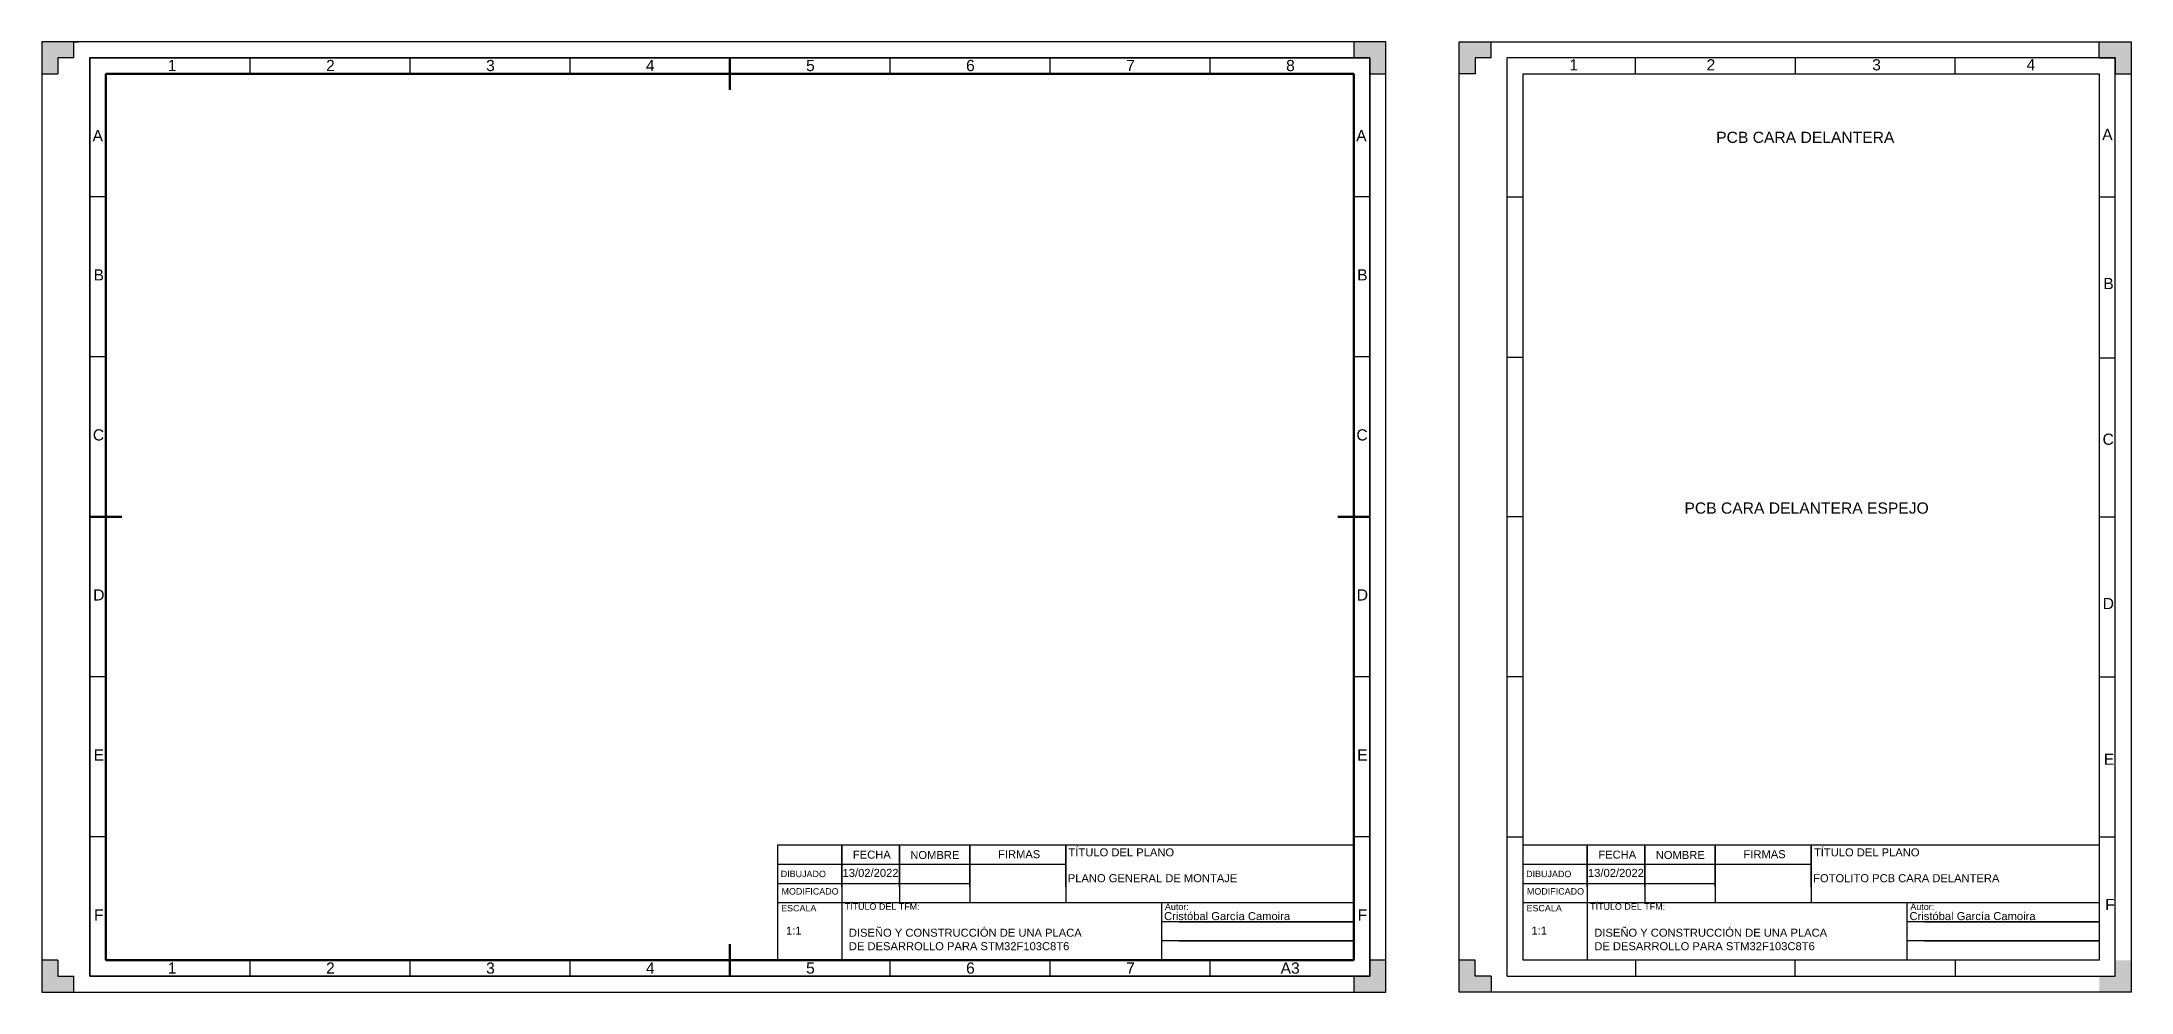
# Model space of a CAD drawing. Header units: millimetres. Extents: x 2696 to 3802, y 1319 to 1616.
# Drawn here: x 2696 to 3349, y 1319 to 1616 of the extents above; entities that cross this region are included whole.
import ezdxf
from ezdxf.enums import TextEntityAlignment as Align

# ---------------------------------------------------------------- set-up
doc = ezdxf.new("R2010")
doc.units = ezdxf.units.MM
doc.styles.get("Standard").update_dxf_attribs({"font": 'arial.ttf'})

# ---------------------------------------------------------------- blocks, each defined once
blk = doc.blocks.new('CAJETIN_UNIOVI')
for p, q in [((0, 0), (0, 36)), ((0, 36), (180, 36)), ((20, 22.94), (20, 36)), ((20, 36), (20, 0)), ((38, 22.94), (38, 36)), ((38, 36), (38, 18)), ((60, 22.94), (60, 36)), ((60, 36), (60, 18)), ((90, 22.94), (90, 36)), ((90, 36), (90, 18)), ((180, 36), (180, 0)), ((0, 30), (90, 30)), ((0, 24), (60, 24)), ((0, 18), (180, 18)), ((120, 0), (120, 18)), ((180, 12), (120, 12)), ((125.39, 12), (180, 12)), ((180, 0), (0, 0)), ((180, 6), (120, 6)), ((125.39, 6), (180, 6))]:
    blk.add_line(p, q)
at = {"attachment_point": 1}
for s, width, insert, char_height in [('FECHA', 11.6183, (23.47, 34.24), 2.5), ('NOMBRE', 2.5, (41.42, 34.13), 2.5), ('FIRMAS', 16.9475, (68.83, 34.38), 2.5), ('TÍTULO DEL PLANO', 43.3056, (90.86, 34.95), 2.5), ('DIBUJADO', 18.3161, (0.92, 27.95), 2), ('MODIFICADO', 18.3161, (1.16, 22.51), 2), ('ESCALA', 13.9093, (1.04, 17.26), 2), ('TÍTULO DEL TFM:', 23.4798, (20.9, 17.75), 2), ('Autor:', 2.5, (120.98, 17.7), 2)]:
    blk.add_mtext_dynamic_manual_height_columns(s, width=width, gutter_width=12.5, heights=[0], dxfattribs=dict(at, insert=insert, char_height=char_height))
for tag, p in [('FECHA', (20.24, 26.04)), ('NOMBRE', (120.71, 12.53)), ('ESCALA', (2.57, 7.99))]:
    blk.add_attdef(tag, p, '', height=2.5)
for tag, p in [('TITULO_PLANO', (90.89, 26.93)), ('TITULO_TFM', (22.48, 10.47))]:
    blk.add_attdef(tag, text='', height=2.5).set_placement(p, align=Align.TOP_LEFT)

msp = doc.modelspace()

# ---------------------------------------------------------------- hatches: boundary and pattern name
h = msp.add_hatch(color=256)
h.dxf.hatch_style = 1
h.paths.add_polyline_path([(2701.32, 1328.94), (2696.32, 1328.94), (2696.32, 1318.94), (2706.32, 1318.94), (2706.32, 1323.94), (2701.32, 1323.94)])
h.paths.add_polyline_path([(3116.32, 1328.94), (3111.32, 1328.94), (3111.32, 1323.94), (3106.32, 1323.94), (3106.32, 1318.94), (3116.32, 1318.94)])
h.paths.add_polyline_path([(2706.32, 1615.94), (2696.32, 1615.94), (2696.32, 1605.94), (2701.32, 1605.94), (2701.32, 1610.94), (2706.32, 1610.94)])
h.paths.add_polyline_path([(3116.32, 1615.94), (3106.32, 1615.94), (3106.32, 1610.94), (3111.32, 1610.94), (3111.32, 1605.94), (3116.32, 1605.94)])
h = msp.add_hatch(color=256)
h.dxf.hatch_style = 1
h.paths.add_polyline_path([(3139.26, 1615.94), (3139.26, 1605.94), (3144.26, 1605.94), (3144.26, 1610.94), (3149.26, 1610.94), (3149.26, 1615.94)])
h.paths.add_polyline_path([(3349.26, 1615.94), (3339.26, 1615.94), (3339.26, 1610.94), (3344.26, 1610.94), (3344.26, 1605.94), (3349.26, 1605.94)])
h = msp.add_hatch(color=256)
h.dxf.hatch_style = 1
h.paths.add_polyline_path([(3149.26, 1318.94), (3139.26, 1318.94), (3139.26, 1328.93), (3144.26, 1328.94), (3144.26, 1323.94), (3149.26, 1323.94)])
h.paths.add_polyline_path([(3349.26, 1318.94), (3339.26, 1318.94), (3339.26, 1323.94), (3344.26, 1323.94), (3344.26, 1328.94), (3349.26, 1328.93)])

# ---------------------------------------------------------------- linework, layer by layer
for p, q in [((2696.32, 1615.94), (2696.32, 1318.94)), ((3116.32, 1615.94), (2696.32, 1615.94)), ((3116.32, 1318.94), (3116.32, 1615.94)), ((3116.32, 1615.94), (3116.32, 1615.94)), ((3139.26, 1615.94), (3349.26, 1615.94)), ((3139.26, 1318.94), (3139.26, 1615.94)), ((3149.26, 1610.94), (3149.26, 1615.94)), ((3339.26, 1610.94), (3339.26, 1615.94)), ((3349.26, 1615.94), (3349.26, 1318.94)), ((2761.32, 1610.94), (2761.32, 1605.94)), ((2811.32, 1610.94), (2811.32, 1605.94)), ((2861.32, 1610.94), (2861.32, 1605.94)), ((2961.32, 1610.94), (2961.32, 1605.94)), ((3011.32, 1610.94), (3011.32, 1605.94)), ((3061.32, 1610.94), (3061.32, 1605.94)), ((3149.26, 1610.94), (3144.26, 1610.94)), ((3144.26, 1610.94), (3144.26, 1605.94)), ((3344.26, 1610.94), (3154.26, 1610.94)), ((3154.26, 1323.94), (3154.26, 1610.94)), ((3194.36, 1605.94), (3194.36, 1610.94)), ((3244.26, 1610.94), (3244.26, 1605.94)), ((3294.27, 1605.94), (3294.27, 1610.94)), ((3339.26, 1610.94), (3344.26, 1610.94)), ((3344.26, 1323.94), (3344.26, 1610.94)), ((3344.26, 1610.94), (3344.26, 1605.94)), ((3144.26, 1605.94), (3139.26, 1605.94)), ((3159.26, 1364.94), (3159.26, 1605.94)), ((3159.26, 1605.94), (3339.26, 1605.94)), ((3339.26, 1605.94), (3339.26, 1364.94)), ((3344.26, 1605.94), (3349.26, 1605.94)), ((2716.32, 1567.44), (2711.32, 1567.44)), ((3111.32, 1567.44), (3106.32, 1567.44)), ((3154.26, 1567.44), (3159.26, 1567.44)), ((3339.26, 1567.44), (3344.26, 1567.44)), ((2716.32, 1517.44), (2711.32, 1517.44)), ((3111.32, 1517.44), (3106.32, 1517.44)), ((3154.26, 1517.42), (3159.26, 1517.42)), ((3339.26, 1517.14), (3344.26, 1517.14)), ((2716.32, 1467.44), (2716.32, 1467.44)), ((3159.26, 1467.44), (3154.26, 1467.44)), ((3339.26, 1467.44), (3344.26, 1467.44)), ((2716.32, 1417.44), (2711.32, 1417.44)), ((3111.32, 1417.44), (3106.32, 1417.44)), ((3159.26, 1417.44), (3154.26, 1417.44)), ((3339.26, 1417.44), (3344.26, 1417.44)), ((2716.32, 1367.44), (2711.32, 1367.44)), ((3111.32, 1367.44), (3106.32, 1367.44)), ((3154.26, 1367.44), (3159.26, 1367.44)), ((3339.26, 1367.44), (3344.26, 1367.44)), ((2761.32, 1328.94), (2761.32, 1323.94)), ((2811.32, 1328.94), (2811.32, 1323.94)), ((2861.32, 1328.94), (2861.32, 1323.94)), ((2931.04, 1328.94), (2931.04, 1328.94)), ((2961.32, 1328.94), (2961.32, 1323.94)), ((3011.32, 1328.94), (3011.32, 1323.94)), ((3061.32, 1328.94), (3061.32, 1323.94)), ((3144.26, 1328.94), (3139.26, 1328.93)), ((3144.26, 1323.94), (3144.26, 1328.94)), ((3194.36, 1328.94), (3194.36, 1323.94)), ((3244.26, 1323.94), (3244.26, 1328.94)), ((3294.27, 1328.94), (3294.27, 1323.94)), ((2696.32, 1318.94), (2696.32, 1318.94)), ((2696.32, 1318.94), (3116.32, 1318.94)), ((3116.32, 1318.94), (3116.32, 1318.94)), ((3116.32, 1318.94), (3116.32, 1318.94)), ((3116.32, 1318.94), (3116.32, 1318.94)), ((3116.32, 1318.94), (3116.32, 1318.94)), ((3349.26, 1318.94), (3139.26, 1318.94)), ((3149.26, 1323.94), (3144.26, 1323.94)), ((3149.26, 1323.94), (3149.26, 1318.94)), ((3154.26, 1323.94), (3344.26, 1323.94))]:
    msp.add_line(p, q)
at = {"linetype": 'Continuous'}
for p, q in [((2706.32, 1615.94), (2707.8, 1615.94)), ((2706.32, 1610.94), (2706.32, 1615.94)), ((3106.32, 1615.94), (3106.32, 1610.94)), ((2706.32, 1610.94), (2701.32, 1610.94)), ((2701.32, 1610.94), (2701.32, 1605.94)), ((3111.32, 1610.94), (3106.32, 1610.94)), ((3111.32, 1605.94), (3111.32, 1610.94)), ((2696.32, 1605.94), (2701.32, 1605.94)), ((2696.32, 1605.94), (2696.32, 1602.98)), ((3111.32, 1605.94), (3116.32, 1605.94)), ((2701.32, 1328.94), (2696.32, 1328.94)), ((2701.32, 1328.94), (2701.32, 1323.94)), ((3116.32, 1328.94), (3111.32, 1328.94)), ((3111.32, 1323.94), (3111.32, 1328.94)), ((2701.32, 1323.94), (2706.32, 1323.94)), ((2706.32, 1318.94), (2706.32, 1323.94)), ((3106.32, 1323.94), (3111.32, 1323.94)), ((3106.32, 1323.94), (3106.32, 1318.94))]:
    msp.add_line(p, q, dxfattribs=at)
at = {"lineweight": 35}
for p, q in [((2711.32, 1323.94), (2711.32, 1610.94)), ((2711.32, 1610.94), (3111.32, 1610.94)), ((3111.32, 1610.94), (3111.32, 1323.94)), ((3111.32, 1323.94), (2711.32, 1323.94))]:
    msp.add_line(p, q, dxfattribs=at)
at = {"lineweight": 70}
for p, q in [((2911.32, 1610.94), (2911.32, 1600.94)), ((2716.32, 1605.94), (2716.32, 1328.94)), ((3106.32, 1605.94), (2716.32, 1605.94)), ((3106.32, 1328.94), (3106.32, 1605.94)), ((2721.32, 1467.44), (2711.32, 1467.44)), ((3111.32, 1467.44), (3101.32, 1467.44)), ((2911.32, 1333.94), (2911.32, 1323.94)), ((2716.32, 1328.94), (3106.32, 1328.94))]:
    msp.add_line(p, q, dxfattribs=at)

# ---------------------------------------------------------------- block references
ref = msp.add_blockref('CAJETIN_UNIOVI', (2926.32, 1328.94))
ref.add_attrib('FECHA', '13/02/2022', (2946.56, 1354.97), dxfattribs={"height": 2.5})
ref.add_attrib('NOMBRE', 'Cristóbal García Camoira', (3047.03, 1341.47), dxfattribs={"height": 2.5})
ref.add_attrib('ESCALA', '1:1', (2928.89, 1336.93), dxfattribs={"height": 2.5})
ref.add_attrib('TITULO_PLANO_001', 'PLANO GENERAL DE MONTAJE', (3016.94, 1353.32), dxfattribs={"height": 2.5})
ref.add_attrib('TITULO_TFM_001', 'DISEÑO Y CONSTRUCCIÓN DE UNA PLACA', (2948.53, 1336.28), dxfattribs={"height": 2.5})
ref.add_attrib('TITULO_TFM_002', 'DE DESARROLLO PARA STM32F103C8T6', (2948.53, 1332.07), dxfattribs={"height": 2.5})
ref = msp.add_blockref('CAJETIN_UNIOVI', (3159.26, 1328.94))
ref.add_attrib('FECHA', '13/02/2022', (3179.5, 1354.97), dxfattribs={"height": 2.5})
ref.add_attrib('NOMBRE', 'Cristóbal García Camoira', (3279.97, 1341.47), dxfattribs={"height": 2.5})
ref.add_attrib('ESCALA', '1:1', (3161.82, 1336.93), dxfattribs={"height": 2.5})
ref.add_attrib('TITULO_PLANO_001', 'FOTOLITO PCB CARA DELANTERA', (3249.86, 1353.32), dxfattribs={"height": 2.5})
ref.add_attrib('TITULO_TFM_001', 'DISEÑO Y CONSTRUCCIÓN DE UNA PLACA', (3181.47, 1336.28), dxfattribs={"height": 2.5})
ref.add_attrib('TITULO_TFM_002', 'DE DESARROLLO PARA STM32F103C8T6', (3181.47, 1332.07), dxfattribs={"height": 2.5})

# ---------------------------------------------------------------- texts
for s, p in [('1', (3173.72, 1606.99)), ('2', (3216.56, 1606.99)), ('3', (3268.31, 1606.99)), ('4', (3316.54, 1607.01))]:
    msp.add_text(s, height=3.5).set_placement(p)
at = {"linetype": 'Continuous', "attachment_point": 1}
for s, width, insert, char_height in [('\\pi24.355;1', 50, (2711.32, 1610.27), 3.5), ('\\pi23.841;2', 50, (2761.32, 1610.27), 3.5), ('\\pi23.854;3', 50, (2811.32, 1610.27), 3.5), ('\\pi23.79;4', 50, (2861.32, 1610.27), 3.5), ('\\pi23.84;5', 50, (2911.32, 1610.27), 3.5), ('\\pi23.844;6', 50, (2961.32, 1610.27), 3.5), ('\\pi23.867;7', 50, (3011.32, 1610.27), 3.5), ('\\pi23.847;8', 50, (3061.32, 1610.27), 3.5), ('\\pi2.5;\\P\\P\\P\\P\\P\\pi0.86579;{\\H1.4x;A}', 5, (2711.32, 1609.18), 2.5), ('\\pi2.5;\\P\\P\\P\\P\\P\\pi0.86579;{\\H1.4x;A}', 5, (3106.19, 1609.18), 2.5), ('\\P\\P\\P\\P\\P\\pi1.1785;{\\H1.4x;B}', 5, (2711.32, 1565.68), 2.5), ('\\P\\P\\P\\P\\P\\pi1.1785;{\\H1.4x;B}', 5, (3106.19, 1565.68), 2.5), ('\\P\\P\\P\\P\\P\\pi0.95293;{\\H1.4x;C}', 5, (2711.32, 1515.68), 2.5), ('\\P\\P\\P\\P\\P\\pi0.95293;{\\H1.4x;C}', 5, (3106.19, 1515.68), 2.5), ('\\P\\P\\P\\P\\P\\pi1.0532;{\\H1.4x;D}', 5, (2711.32, 1465.68), 2.5), ('\\P\\P\\P\\P\\P\\pi1.0532;{\\H1.4x;D}', 5, (3106.19, 1465.68), 2.5), ('\\P\\P\\P\\P\\P\\pi1.1941;{\\H1.4x;E}', 5, (2711.32, 1415.68), 2.5), ('\\P\\P\\P\\P\\P\\pi1.1941;{\\H1.4x;E}', 5, (3106.19, 1415.68), 2.5), ('\\P\\P\\P\\P\\P\\pi1.3188;{\\H1.4x;F}', 4.9987, (2711.32, 1365.68), 2.5), ('\\P\\P\\P\\P\\P\\pi1.3188;{\\H1.4x;F}', 4.9987, (3106.19, 1365.68), 2.5), ('\\pi23.841;2', 50, (2761.32, 1328.23), 3.5), ('\\pi23.854;3', 50, (2811.32, 1328.23), 3.5), ('\\pi23.79;4', 50, (2861.32, 1328.23), 3.5), ('\\pi23.84;5', 50, (2911.32, 1328.23), 3.5), ('\\pi23.844;6', 50, (2961.32, 1328.23), 3.5), ('\\pi23.867;7', 50, (3011.32, 1328.23), 3.5), ('\\pi22.121;A3', 50, (3061.32, 1328.23), 3.5)]:
    msp.add_mtext_dynamic_manual_height_columns(s, width=width, gutter_width=12.5, heights=[0], dxfattribs=dict(at, insert=insert, char_height=char_height))
at = {"color": 0, "char_height": 3.5, "attachment_point": 1}
for s, width, heights, insert in [('PCB CARA DELANTERA', 68.2155, [0], (3219.56, 1587.83)), ('PCB CARA DELANTERA ESPEJO', 92.1876, [10.33], (3209.65, 1471.98))]:
    msp.add_mtext_dynamic_manual_height_columns(s, width=width, gutter_width=12.5, heights=heights, dxfattribs=dict(at, insert=insert))
at = {"char_height": 3.5}
for s, insert, attachment_point in [('A', (3340.19, 1588.74), 1), ('B', (3340.53, 1538.64), 7), ('C', (3340.31, 1493.49), 1), ('D', (3340.34, 1438.64), 7), ('E', (3340.7, 1393.49), 1), ('F', (3341.13, 1344.59), 7)]:
    msp.add_mtext_dynamic_manual_height_columns(s, width=3.5, gutter_width=12.5, heights=[0], dxfattribs=dict(at, insert=insert, attachment_point=attachment_point))
at = {"lineweight": 35, "insert": (2711.32, 1328.23), "char_height": 3.5, "attachment_point": 1}
msp.add_mtext_dynamic_manual_height_columns('\\pi24.355;1', width=50, gutter_width=12.5, heights=[0], dxfattribs=at)

doc.saveas('drawing.dxf')
